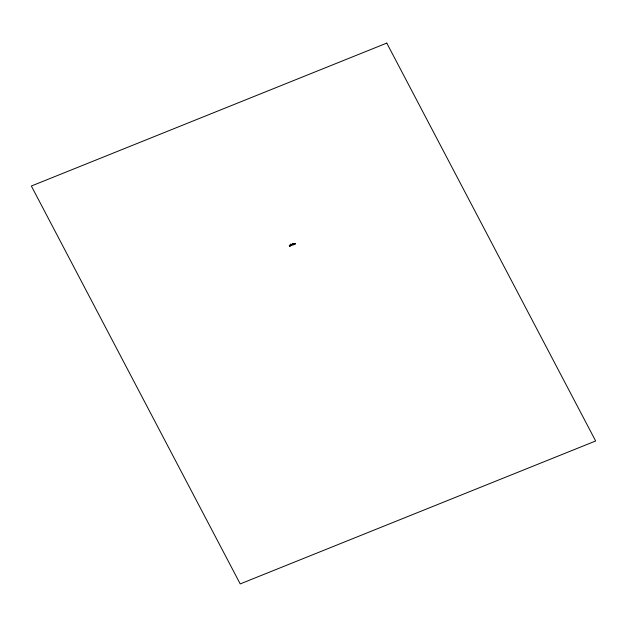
<?xml version="1.0" encoding="UTF-8"?>
<svg xmlns="http://www.w3.org/2000/svg" width="627" height="627" viewBox="0 0 627 627"><rect width="100%" height="100%" fill="white"/><g stroke="black" fill="none" stroke-linecap="round" stroke-linejoin="round"><path stroke-width="0.94" d="M290.756 244.311L291.312 245.455L291.1 245.032L289.368 245.76L289.799 245.384A4.585 3.268 -27.7 0 0 290.325 244.867L290.779 244.271M291.038 244.538L290.528 245.259A4.585 3.268 -27.7 0 1 290.003 245.776L289.478 246.192M290.591 245.149C291.281 246.152 290.027 244.075 290.638 245.251M289.274 245.8L289.572 246.152L291.304 245.423L290.842 244.169M294.839 243.48L292.527 244.412L292.307 243.707L292.809 244.969L292.503 244.381C293.162 243.033 296.563 243.566 294.486 244.146A7.759 5.525 -27.7 0 1 293.428 244.279L292.597 244.264M291.053 245.149L289.627 246.058M292.77 244.883L295.09 243.95M292.707 244.295L292.307 243.707L293.123 243.691A7.759 5.525 -27.7 0 0 294.173 243.566L294.815 243.425L295.121 244.005L294.847 243.511M294.353 243.558L294.666 244.193M293.687 243.668L293.985 244.224L293.663 243.911M292.942 243.684L293.256 244.287M293.436 244.616L293.044 243.699L293.17 244.115M293.075 244.122L292.95 243.699M293.35 244.648L293.248 244.264M292.495 244.358L292.887 244.906L292.691 244.271M290.426 245.753L290.066 245.141M290.34 245.784L290.144 245.079M294.541 244.107L294.29 243.668M386.781 43.091L31.35 186.015L240.219 583.909L595.65 440.985L386.781 43.091"/></g></svg>
